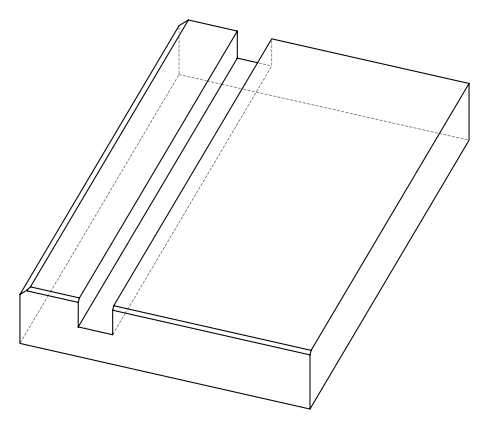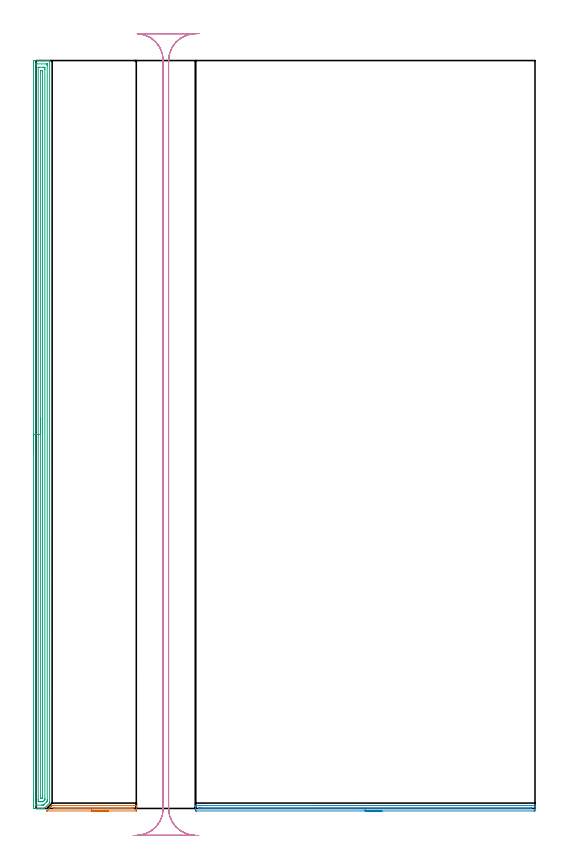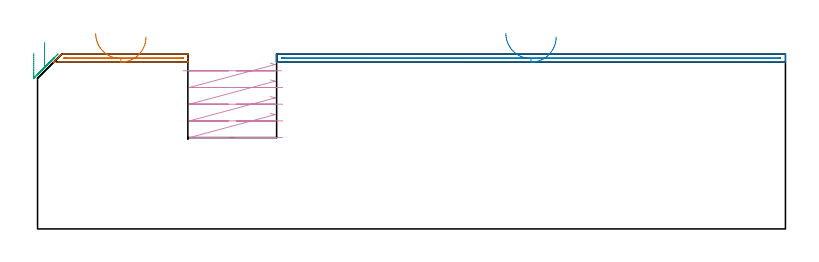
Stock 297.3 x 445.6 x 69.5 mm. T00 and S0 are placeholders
(PLAN: 4 operations, 1 tool changes, 29.8 min)
(1 AREA_MILL | FG_CHAMFER_SURFACE | UGT0205_001 | 0.97 min | 299 mm3)
(2 AREA_MILL_1 | FG_CHAMFER_SURFACE_1 | UGT0205_001 | 3.38 min | 1047 mm3)
(3 AREA_MILL_2 | FG_CHAMFER_SURFACE_2 | UGT0205_001 | 14.44 min | 20508 mm3)
(4 MILL_RECTANGULAR_SLOT | SLOT_RECTANGULAR | UGT0201_004 | Follow Part, ap 8, ae 75% | 10.96 min | 520886 mm3)
(TOOL UGT0205_001 | Chamfer Mill 20 x 3 x 45 deg. | D20 FL50 Z2)
(TOOL UGT0201_004 | End Mill 32 mm | D32 FL53 Z6)
(OP 1 AREA_MILL)
G17 G21 G94 G90
T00 M6
G54
G17 G0 G90 X43.1 Y-1.5 S1061 M3
G43 Z79.5 H0
Z76.3
G94 G1 X43.062 Z75.428 F250.
X42.948 Z74.563
X42.759 Z73.712
X42.497 Z72.88
X42.163 Z72.074
X41.76 Z71.3
X41.292 Z70.564
X40.76 Z69.872
X40.171 Z69.229
X39.528 Z68.64
X38.836 Z68.108
X38.1 Z67.64
X37.326 Z67.237
X36.52 Z66.903
X35.688 Z66.641
X34.836 Z66.452
X33.972 Z66.338
X33.1 Z66.3
X6.644
X6.487 Y-1.498 Z66.302
X6.415 Y-1.494 Z66.304
X6.408 Y-1.492 Z66.306
X6.755 Y-1.145 Z66.655
X7.374 Y-0.524 Z67.272
X7.564 Y-0.335 Z67.463
X8.434 Y0.535 Z68.333
X8.705 Y0.806 Z68.604
X8.868 Y0.97 Z68.765
X9.028 Y1.129 Z68.926
X9.148 Y1.249 Z69.047
X9.303 Y1.405 Z69.2
X9.592 Y1.692 Z69.492
X9.603 Y1.693 Z69.493
X10.479 Y1.7 Z69.5
X59.713
X59.79 Y1.697 Z69.49
X59.8 Y1.584 Z69.382
Y0.006 Z67.805
Y-1.205 Z66.592
Y-1.375 Z66.422
X59.798 Y-1.492 Z66.306
X59.713 Y-1.496 Z66.304
X59.563 Y-1.5 Z66.3
X33.1
Y-0.086 Z67.714
X11.112
X10.746 Y-0.084 Z67.716
X10.479 Y-0.081 Z67.719
X10.323 Y-0.079 Z67.721
X10.396 Y0.035 Z67.835
X10.415 Y0.059 Z67.859
X10.479 Y0.128 Z67.928
X10.614 Y0.255 Z68.055
X10.636 Y0.275 Z68.075
X10.663 Y0.279 Z68.079
X10.737 Y0.282 Z68.082
X11.112 Y0.285 Z68.085
X11.366 Y0.286 Z68.086
X57.241 Y0.285 Z68.085
X57.495 Y0.284 Z68.084
X57.754 Y0.281 Z68.081
X57.783 Y0.279 Z68.079
X57.79 Y0.27 Z68.07
X57.797 Y0.239 Z68.039
Y-0.049 Z67.751
X57.794 Y-0.07 Z67.73
X57.791 Y-0.078 Z67.722
X57.778 Y-0.08 Z67.72
X57.685 Y-0.083 Z67.717
X57.495 Y-0.085 Z67.715
X33.1 Y-0.086 Z67.714
X32.228 Z67.752
X31.364 Z67.866
X30.512 Z68.055
X29.68 Z68.317
X28.874 Z68.651
X28.1 Z69.054
X27.364 Z69.523
X26.672 Z70.054
X26.029 Z70.643
X25.44 Z71.286
X24.908 Z71.978
X24.44 Z72.714
X24.037 Z73.488
X23.703 Z74.294
X23.441 Z75.126
X23.252 Z75.978
X23.138 Z76.843
X23.1 Z77.714
G0 Z79.5
M5
M2
(OP 2 AREA_MILL_1)
G17 G21 G94 G90
T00 M6
G54
G17 G0 G90 X206.15 Y-1.5 S1061 M3
G43 Z79.5 H0
Z76.3
G94 G1 X206.112 Z75.428 F250.
X205.998 Z74.564
X205.809 Z73.712
X205.547 Z72.88
X205.213 Z72.074
X204.81 Z71.3
X204.342 Z70.564
X203.81 Z69.872
X203.221 Z69.229
X202.578 Z68.64
X201.886 Z68.108
X201.15 Z67.64
X200.376 Z67.237
X199.57 Z66.903
X198.738 Z66.641
X197.886 Z66.452
X197.022 Z66.338
X196.15 Z66.3
X95.621
X95.321 Y-1.498
X95.01 Y-1.493 Z66.302
X95. Y-1.205 Z66.589
Y-0.675 Z67.122
Y-0.335 Z67.461
Y0.195 Z67.991
Y0.535 Z68.33
Y1.215 Z69.015
Y1.47 Z69.269
X95.002 Y1.586 Z69.378
X95.01 Y1.697 Z69.488
X95.175 Y1.7 Z69.5
X297.125
X297.29 Y1.697 Z69.488
X297.298 Y1.586 Z69.378
X297.3 Y1.47 Z69.269
Y1.215 Z69.015
Y0.535 Z68.33
Y-0.675 Z67.122
X297.296 Y-1.205 Z66.589
X297.29 Y-1.493 Z66.302
X296.979 Y-1.498 Z66.3
X296.679 Y-1.5
X196.15
Y-0.086 Z67.714
X97.409 Y-0.085 Z67.715
X97.15 Y-0.084 Z67.716
X97.051 Y-0.08 Z67.72
X97.01 Y-0.078 Z67.722
X97.008 Y-0.055 Z67.745
X97.006 Y0.056 Z67.856
X97.024 Y0.279 Z68.079
X97.257 Y0.283 Z68.083
X97.409 Y0.284 Z68.084
X97.665 Y0.285 Z68.085
X98.046 Y0.286 Z68.086
X294.891 Y0.285 Z68.085
X295.15 Y0.284 Z68.084
X295.249 Y0.28 Z68.08
X295.29 Y0.278 Z68.078
X295.292 Y0.255 Z68.055
X295.298 Y0.139 Z67.939
X295.297 Y-0.008 Z67.792
X295.293 Y-0.057 Z67.743
X295.291 Y-0.074 Z67.726
X295.271 Y-0.079 Z67.721
X294.891 Y-0.083 Z67.717
X294.635 Y-0.085 Z67.715
X196.15 Y-0.086 Z67.714
X195.278 Z67.752
X194.414 Z67.866
X193.562 Z68.055
X192.73 Z68.317
X191.924 Z68.651
X191.15 Z69.054
X190.414 Z69.523
X189.722 Z70.054
X189.079 Z70.643
X188.49 Z71.286
X187.958 Z71.978
X187.49 Z72.714
X187.087 Z73.488
X186.753 Z74.294
X186.491 Z75.126
X186.302 Z75.978
X186.188 Z76.843
X186.15 Z77.714
G0 Z79.5
M5
M2
(OP 3 AREA_MILL_2)
G17 G21 G94 G90
T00 M6
G54
G17 G0 G90 X-1.5 Y212.8 S1061 M3
G43 Z79.5 H0
Z69.9
G94 G1 Y212.838 Z69.028 F250.
Y212.952 Z68.164
Y213.141 Z67.312
Y213.403 Z66.48
Y213.737 Z65.674
Y214.14 Z64.9
Y214.608 Z64.164
Y215.14 Z63.472
Y215.729 Z62.829
Y216.372 Z62.24
Y217.064 Z61.708
Y217.8 Z61.24
Y218.574 Z60.837
Y219.38 Z60.503
Y220.212 Z60.241
Y221.064 Z60.052
Y221.928 Z59.938
Y222.8 Z59.9
Y444.494
X-1.499 Y444.972 Z59.901
X-1.496 Y445.383 Z59.903
X-1.492 Y445.59 Z59.905
X-1.092 Y445.6 Z60.306
X5.057 Z66.451
X6.458 Z67.854
X6.813 Z68.208
X7.524 Z68.924
X7.77 Z69.169
X7.937 Y445.597 Z69.33
X8.098 Y445.59 Z69.489
X8.1 Y445.419 Z69.5
Y3.31
X8.096 Y3.205 Z69.49
X7.926 Y3.025 Z69.323
X5.057 Y0.156 Z66.455
X4.912 Y0.009 Z66.304
X4.881 Y0.002 Z66.273
X4.701 Y0. Z66.101
X4.011 Z65.41
X3.3 Z64.695
X2.066 Z63.463
X0.665 Z62.061
X0.048 Z61.444
X-0.83 Z60.566
X-1.092 Y0.002 Z60.305
X-1.308 Y0.005 Z60.088
X-1.492 Y0.01 Z59.905
X-1.496 Y0.217 Z59.903
X-1.499 Y0.628 Z59.901
X-1.5 Y1.043 Z59.9
Y222.8
X-0.086 Z61.314
Y443.054
X-0.079 Y443.582 Z61.321
X-0.06 Y443.59 Z61.34
X0.011 Y443.595 Z61.411
X0.12 Y443.598 Z61.52
X0.256 Y443.6 Z61.656
X0.665 Z62.065
X6.405 Z67.805
X6.607 Y443.597 Z68.007
X6.641 Y443.595 Z68.041
X6.673 Y443.591 Z68.073
X6.679 Y443.547 Z68.079
X6.684 Y443.316 Z68.084
X6.685 Y443.184 Z68.085
X6.686 Y442.42 Z68.086
Y5.098
X6.684 Y4.336 Z68.084
X6.681 Y4.27 Z68.081
X6.679 Y4.242 Z68.079
X6.648 Y4.204 Z68.048
X6.291 Y3.842 Z67.691
X4.866 Y2.416 Z66.266
X4.515 Y2.073 Z65.915
X4.467 Y2.029 Z65.867
X4.432 Y2.01 Z65.832
X4.382 Y2.007 Z65.782
X4.178 Y2.003 Z65.578
X3.708 Y2. Z65.108
X3.3 Z64.7
X0.665 Z62.065
X0.195 Z61.595
X-0.007 Y2.003 Z61.393
X-0.041 Y2.005 Z61.359
X-0.073 Y2.009 Z61.327
X-0.079 Y2.053 Z61.321
X-0.084 Y2.284 Z61.316
X-0.085 Y2.416 Z61.315
X-0.086 Y3.18 Z61.314
Y222.8
X1.328 Z62.728
X1.329 Y441.505 Z62.729
X1.33 Y441.56 Z62.73
X1.332 Y441.586 Z62.732
X1.335 Y441.591 Z62.735
X1.346 Y441.596 Z62.746
X1.543 Y441.599 Z62.943
X2.221 Y441.6 Z63.621
X4.178 Z65.578
X4.857 Y441.599 Z66.257
X5.057 Y441.595 Z66.457
X5.251 Y441.59 Z66.651
X5.264 Y441.396 Z66.664
X5.268 Y441.181 Z66.668
X5.271 Y440.502 Z66.671
Y440.283
Y5.992
X5.27 Y5.775 Z66.67
X5.265 Y5.436 Z66.665
X5.262 Y5.273 Z66.662
X5.098 Y5.098 Z66.498
X5.078 Y5.077 Z66.478
X4.178 Y4.178 Z65.578
X4.005 Y4.016 Z65.405
X3.839 Y4.01 Z65.239
X3.499 Y4.001 Z64.899
X2.422 Y4. Z63.822
X1.743 Y4.001 Z63.143
X1.543 Y4.005 Z62.943
X1.349 Y4.01 Z62.749
X1.335 Y4.204 Z62.735
X1.332 Y4.419 Z62.732
X1.329 Y5.098 Z62.729
Y5.317
X1.328 Y222.8 Z62.728
X2.743 Z64.143
X2.744 Y438.714 Z64.144
X2.747 Y439.277 Z64.147
X2.75 Y439.469 Z64.15
X2.762 Y439.59 Z64.162
X2.865 Y439.593 Z64.265
X3.308 Y439.6 Z64.708
X3.735 Y439.593 Z65.135
X3.84 Y439.59 Z65.24
X3.851 Y439.582 Z65.251
X3.853 Y439.565 Z65.253
X3.856 Y439.53 Z65.256
X3.857 Y439.453 Z65.257
Y439.041
Y7.214
X3.855 Y6.886 Z65.255
X3.851 Y6.325 Z65.251
X3.671 Y6.13 Z65.071
X3.603 Y6.061 Z65.003
X3.565 Y6.025 Z64.965
X3.517 Y6.01 Z64.917
X3.3 Y6. Z64.7
X3.292 Z64.692
X2.865 Y6.007 Z64.265
X2.76 Y6.01 Z64.16
X2.749 Y6.018 Z64.149
X2.747 Y6.035 Z64.147
X2.744 Y6.07 Z64.144
X2.743 Y6.147 Z64.143
Y6.559
Y222.8
Y223.672 Z64.181
Y224.536 Z64.295
Y225.388 Z64.483
Y226.22 Z64.746
Y227.026 Z65.08
Y227.8 Z65.482
Y228.536 Z65.951
Y229.228 Z66.482
Y229.871 Z67.072
Y230.46 Z67.715
Y230.992 Z68.407
Y231.46 Z69.143
Y231.863 Z69.916
Y232.197 Z70.722
Y232.459 Z71.554
Y232.648 Z72.406
Y232.762 Z73.271
Y232.8 Z74.143
G0 Z79.5
M5
M2
(OP 4 MILL_RECTANGULAR_SLOT)
G17 G21 G94 G90
T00 M6
G54
G17 G0 G90 X97.015 Y-16.154 S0 M3
G43 Z79.5 H0
Z62.86
G94 G1 X94.021 Y-15.97 F250.
G2 X79. Y0. R16. F500.
G1 Y445.6
G2 X94.434 Y461.59 R16.
G1 X60.366
G2 X75.8 Y445.6 R16.
G1 Y0.
G2 X60.779 Y-15.97 R16.
G1 X57.785 Y-16.154 F250.
G0 Z79.5
X92.556 Y461.6
Z65.86
G1 X94.434 Z65.357
Y461.59 Z65.354
Y461.6 Z65.351
X60.366 Z56.223
Y461.59 Z56.22
G2 X75.8 Y445.6 R16. F500.
G1 Y0.
G2 X60.366 Y-15.99 R16.
G1 X94.434
G2 X79. Y0. R16.
G1 Y445.6
G2 X94.434 Y461.59 R16.
G1 X97.433 Y461.696 F250.
G0 X92.556 Y461.6 Z59.22
G1 X94.434 Z58.717
Y461.59 Z58.714
Y461.6 Z58.711
X60.366 Z49.583
Y461.59 Z49.58
G2 X75.8 Y445.6 R16. F500.
G1 Y0.
G2 X60.366 Y-15.99 R16.
G1 X94.434
G2 X79. Y0. R16.
G1 Y445.6
G2 X94.434 Y461.59 R16.
G1 X97.433 Y461.696 F250.
G0 X92.556 Y461.6 Z52.58
G1 X94.434 Z52.077
Y461.59 Z52.074
Y461.6 Z52.071
X60.366 Z42.943
Y461.59 Z42.94
G2 X75.8 Y445.6 R16. F500.
G1 Y0.
G2 X60.366 Y-15.99 R16.
G1 X94.434
G2 X79. Y0. R16.
G1 Y445.6
G2 X94.434 Y461.59 R16.
G1 X97.433 Y461.696 F250.
G0 X92.556 Y461.6 Z45.94
G1 X94.434 Z45.437
Y461.59 Z45.434
Y461.6 Z45.431
X60.366 Z36.303
Y461.59 Z36.3
G2 X75.8 Y445.6 R16. F500.
G1 Y0.
G2 X60.366 Y-15.99 R16.
G1 X94.434
G2 X79. Y0. R16.
G1 Y445.6
G2 X94.434 Y461.59 R16.
G1 X97.433 Y461.696 F250.
G0 Z79.5
M5
M2
